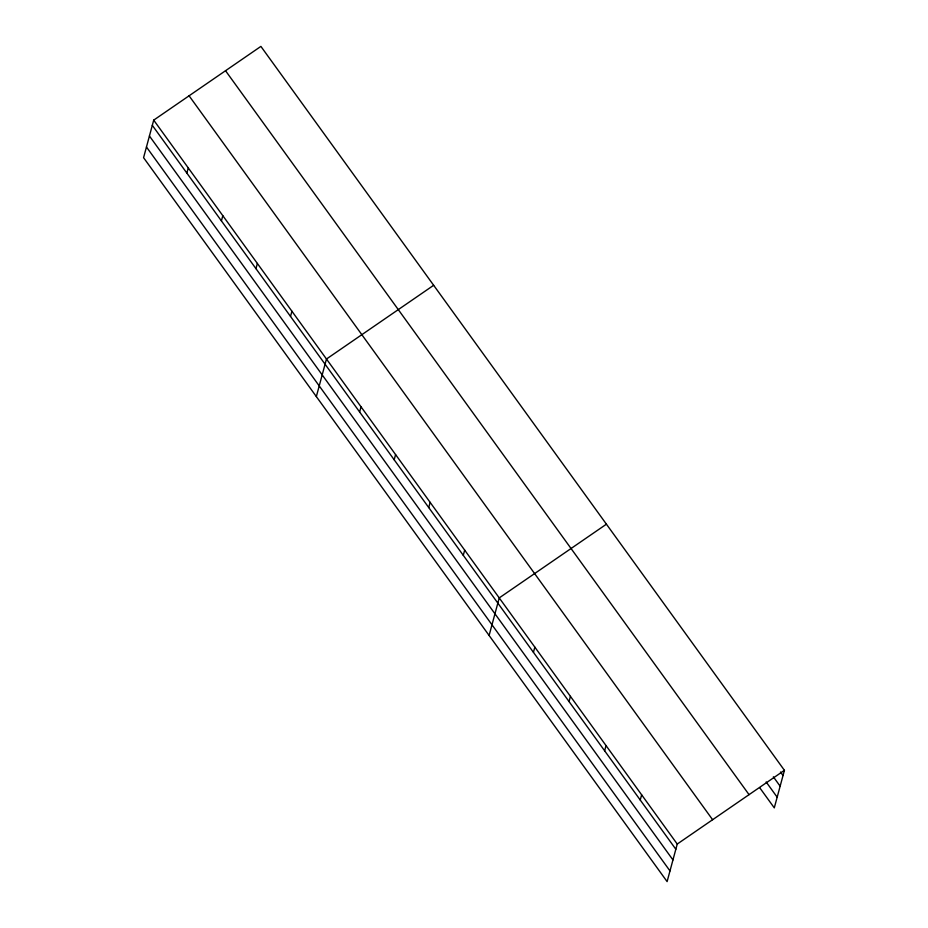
<?xml version="1.0" encoding="UTF-8"?>
<svg xmlns="http://www.w3.org/2000/svg" width="928" height="928" viewBox="0 0 928 928"><rect width="100%" height="100%" fill="white"/><g stroke="black" fill="none" stroke-linecap="round" stroke-linejoin="round"><path stroke-width="1.39" d="M153.712 120.13L143.573 157.679L667.104 881.6L677.243 844.051L784.427 770.321L260.896 46.4L153.712 120.13L677.243 844.051M186.864 173.107L188.268 167.91M221.409 220.887L222.813 215.69M255.966 268.656L257.369 263.459M290.522 316.436L291.926 311.24M316.344 396.569L326.47 359.02L433.654 285.29M359.623 411.997L361.027 406.8M394.18 459.778L395.583 454.581M428.736 507.558L430.128 502.361M463.281 555.338L464.684 550.142M489.102 635.471L499.241 597.91L606.425 524.181M533.438 652.338L534.841 647.141M569.038 701.568L570.442 696.371M604.638 750.787L606.042 745.59M640.239 800.017L641.642 794.82M784.427 770.321L774.288 807.87L759.881 787.942M780.483 772.003L783.023 775.518M773.36 776.817L780.135 786.19M766.157 781.956L777.177 797.198M225.527 70.725L749.047 794.646M189.08 95.793L712.611 819.714M152.308 125.326L675.839 849.248M149.431 135.998L672.951 859.92M146.462 147.007L669.993 870.928"/></g></svg>
